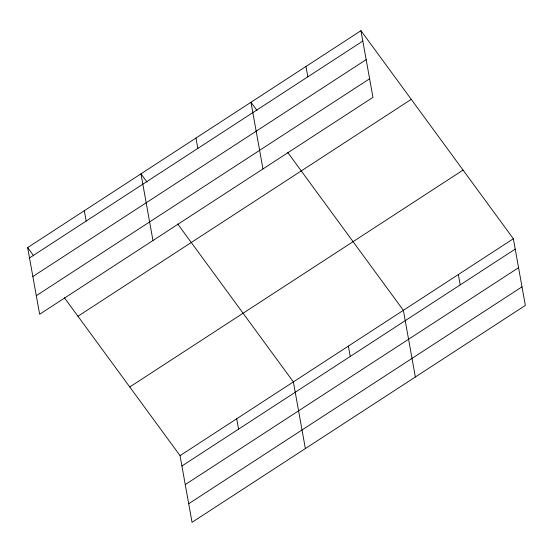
<?xml version="1.0" encoding="UTF-8"?>
<svg xmlns="http://www.w3.org/2000/svg" width="553" height="553" viewBox="0 0 553 553"><rect width="100%" height="100%" fill="white"/><g stroke="black" fill="none" stroke-linecap="round" stroke-linejoin="round"><path stroke-width="0.83" d="M360.957 30.685L372.95 97.356L39.643 314.256L27.65 247.585L360.957 30.685L513.357 238.744L525.35 305.415L192.043 522.315L180.05 455.644L64.362 297.708M29.516 257.94L362.816 41.046M32.855 276.528L366.162 59.627M36.304 295.675L369.604 78.775M77.945 316.247L411.245 99.346M129.761 386.982L463.061 170.082M180.05 455.644L513.357 238.744M181.916 465.999L515.216 249.099M185.255 484.58L518.562 267.687M188.704 503.728L522.004 286.834M257 110.503L250.965 102.264L262.958 168.935M287.678 152.386L403.365 310.323L415.358 376.994M147.008 182.082L140.974 173.842L152.967 240.514M177.686 223.958L293.373 381.895L305.367 448.566M27.65 247.585L33.685 255.825M458.361 274.53L460.22 284.892M305.961 66.478L307.821 76.832M348.369 346.109L350.229 356.464M195.969 138.05L197.829 148.411M236.712 418.766L238.578 429.128M84.312 210.714L86.178 221.069"/></g></svg>
